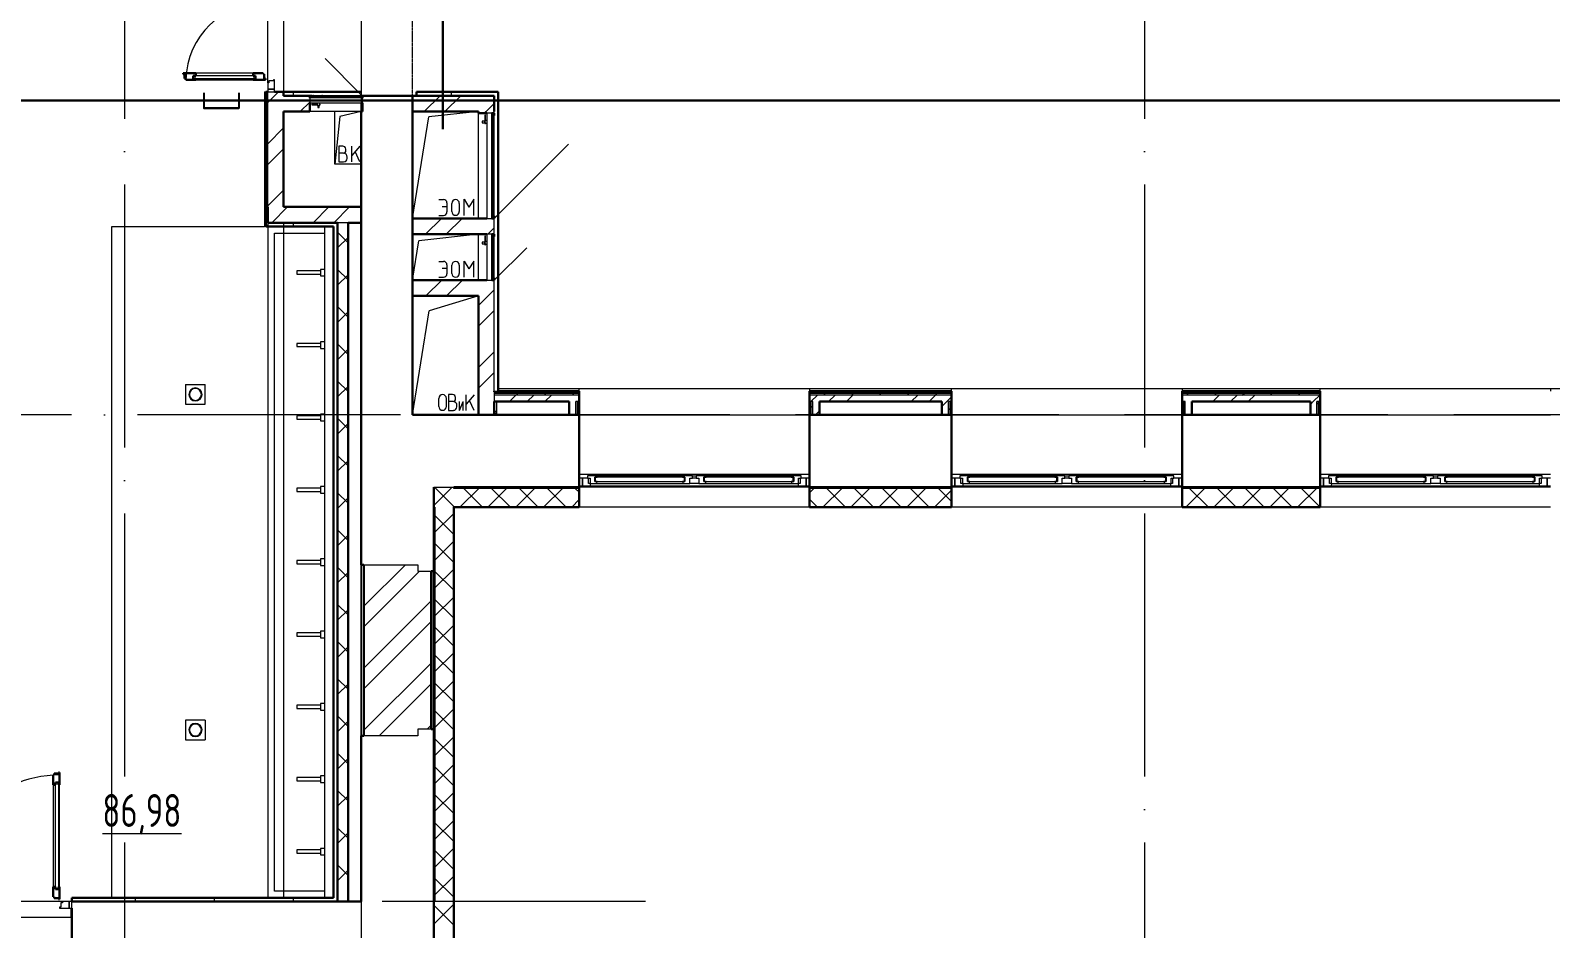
# Model space of a CAD drawing. Header units: millimetres. Extents: x -325553 to 627452, y -28539 to 738858.
# Drawn here: x -31922 to -20374, y 644261 to 651088 of the extents above; entities that cross this region are included whole.
import ezdxf

# ---------------------------------------------------------------- set-up
doc = ezdxf.new("R2010")
doc.units = ezdxf.units.MM
for name, pattern in [('ADSK_Линия сетки', [25, 20, -2.5, 0, -2.5]), ('ADSK_Сверху', [450, 300, -150]), ('Сверху', [3.96875, 2.38125, -1.5875])]:
    doc.linetypes.add(name, pattern=pattern)
for name, color, linetype, lineweight in [('_ Окна', 7, 'Continuous', 9), ('RC-Линии_связи-Адресные', 5, 'Continuous', 30), ('Двери', 252, 'Continuous', 9), ('Линии', 7, 'Continuous', 9), ('Марки помещений', 252, 'Continuous', 20), ('Оборудование', 8, 'Continuous', 18), ('Ограждение', 252, 'Continuous', 9), ('Окна', 252, 'Continuous', 9), ('Оси', 252, 'Continuous', 9), ('Перекрытие', 252, 'Continuous', 18), ('Сантехника', 252, 'Continuous', 9), ('Стены внутренние', 7, 'Continuous', 18), ('Стены наружные', 7, 'Continuous', 18), ('Стены штриховка', 7, 'Continuous', 9)]:
    doc.layers.add(name, color=color, linetype=linetype, lineweight=lineweight)
doc.layers.add('Двери открывание', color=7, linetype='Continuous', lineweight=9, true_color=0xc0c0c0)
doc.layers.add('Узлы', color=7, linetype='Continuous')
doc.styles.add('GOST Common_3', font='', dxfattribs={"height": 3.5})
doc.styles.get('GOST Common_3').set_extended_font_data('GOST 2.304 type A')

# ---------------------------------------------------------------- blocks, each defined once
blk = doc.blocks.new('1 этаж')
at = {"layer": 'Ограждение', "true_color": 0x636466}
h = blk.add_hatch(dxfattribs=at)
h.set_pattern_fill('FP_40', color=251, style=0, pattern_type=2)
h.set_pattern_definition([(0, (-32174.8, 96), (0, 600), []), (90, (-32174.8, 96), (-600, 4e-14), [])])
h.paths.add_polyline_path([(-29341, 16886), (-29331, 16886), (-29331, 17911), (-29341, 17911), (-29341, 16916)])
at = {"color": 251, "lineweight": 18, "true_color": 0x636466}
for p, q in [((-28806, 17361), (-28806, 17761)), ((-28770, 17724), (-28806, 17361)), ((-28606, 17761), (-28770, 17724)), ((-28747, 17498), (-28777, 17498)), ((-28777, 17498), (-28777, 17378)), ((-28743, 17445), (-28777, 17445)), ((-28723, 17465), (-28723, 17475)), ((-28617, 17498), (-28677, 17427)), ((-28677, 17378), (-28677, 17498)), ((-28617, 17378), (-28653, 17456)), ((-28606, 17361), (-28806, 17361)), ((-28777, 17378), (-28740, 17378)), ((-28713, 17405), (-28713, 17415)), ((-27913, 15610), (-27943, 15610)), ((-27943, 15610), (-27943, 15490)), ((-27748, 15608), (-27808, 15536)), ((-27808, 15488), (-27808, 15608)), ((-28017, 15519), (-28017, 15581)), ((-27959, 15519), (-27959, 15581)), ((-27909, 15557), (-27943, 15557)), ((-27943, 15490), (-27906, 15490)), ((-27889, 15577), (-27889, 15587)), ((-27879, 15517), (-27879, 15527)), ((-27860, 15490), (-27831, 15557)), ((-27860, 15490), (-27860, 15557)), ((-27831, 15490), (-27831, 15557)), ((-27748, 15488), (-27784, 15565))]:
    blk.add_line(p, q, dxfattribs=at)
for centre, radius, start, end in [((-28747, 17475), 23.3, 0, 90), ((-28743, 17465), 20, 270, 0), ((-28743, 17415), 30, 0, 90), ((-28740, 17405), 26.7, 270, 0), ((-27988, 15581), 28.7, 0, 180), ((-27913, 15587), 23.3, 0, 90), ((-27988, 15519), 28.7, 180, 0), ((-27909, 15577), 20, 270, 0), ((-27909, 15527), 30, 0, 90), ((-27906, 15517), 26.7, 270, 0)]:
    blk.add_arc(centre, radius, start, end, dxfattribs=at)
at = {"layer": '_ Окна', "color": 251, "true_color": 0x636466}
for p, q in [((-26926, 14974), (-26951, 14974)), ((-26951, 14916), (-26926, 14916)), ((-26926, 14916), (-26926, 14974)), ((-26828, 14982), (-26831, 14982)), ((-26831, 14982), (-26831, 14950)), ((-26831, 14950), (-26828, 14950)), ((-26151, 14982), (-26828, 14982)), ((-26828, 14982), (-26828, 14950)), ((-26828, 14950), (-26828, 14982)), ((-26828, 14950), (-26151, 14950)), ((-26151, 14950), (-26151, 14982)), ((-26151, 14982), (-26151, 14950)), ((-26148, 14982), (-26151, 14982)), ((-26151, 14950), (-26148, 14950)), ((-26148, 14950), (-26148, 14982)), ((-26001, 14982), (-26004, 14982)), ((-26004, 14982), (-26004, 14950)), ((-26004, 14950), (-26001, 14950)), ((-25324, 14982), (-26001, 14982)), ((-26001, 14982), (-26001, 14950)), ((-26001, 14950), (-26001, 14982)), ((-26001, 14950), (-25324, 14950)), ((-25324, 14950), (-25324, 14982)), ((-25324, 14982), (-25324, 14950)), ((-25321, 14982), (-25324, 14982)), ((-25324, 14950), (-25321, 14950)), ((-25321, 14950), (-25321, 14982)), ((-25201, 14974), (-25226, 14974)), ((-25226, 14974), (-25226, 14916)), ((-25226, 14916), (-25201, 14916)), ((-24096, 14974), (-24121, 14974)), ((-24121, 14916), (-24096, 14916)), ((-24096, 14916), (-24096, 14974)), ((-23998, 14982), (-24001, 14982)), ((-24001, 14982), (-24001, 14950)), ((-24001, 14950), (-23998, 14950)), ((-23321, 14982), (-23998, 14982)), ((-23998, 14982), (-23998, 14950)), ((-23998, 14950), (-23998, 14982)), ((-23998, 14950), (-23321, 14950)), ((-23321, 14950), (-23321, 14982)), ((-23321, 14982), (-23321, 14950)), ((-23318, 14982), (-23321, 14982)), ((-23321, 14950), (-23318, 14950)), ((-23318, 14950), (-23318, 14982)), ((-23171, 14982), (-23174, 14982)), ((-23174, 14982), (-23174, 14950)), ((-23174, 14950), (-23171, 14950)), ((-22494, 14982), (-23171, 14982)), ((-23171, 14982), (-23171, 14950)), ((-23171, 14950), (-23171, 14982)), ((-23171, 14950), (-22494, 14950)), ((-22494, 14950), (-22494, 14982)), ((-22494, 14982), (-22494, 14950)), ((-22491, 14982), (-22494, 14982)), ((-22494, 14950), (-22491, 14950)), ((-22491, 14950), (-22491, 14982)), ((-22371, 14974), (-22396, 14974)), ((-22396, 14974), (-22396, 14916)), ((-22396, 14916), (-22371, 14916)), ((-21296, 14974), (-21321, 14974)), ((-21321, 14916), (-21296, 14916)), ((-21296, 14916), (-21296, 14974)), ((-21198, 14982), (-21201, 14982)), ((-21201, 14982), (-21201, 14950)), ((-21201, 14950), (-21198, 14950)), ((-20521, 14982), (-21198, 14982)), ((-21198, 14982), (-21198, 14950)), ((-21198, 14950), (-21198, 14982)), ((-21198, 14950), (-20521, 14950)), ((-20521, 14950), (-20521, 14982)), ((-20521, 14982), (-20521, 14950)), ((-20518, 14982), (-20521, 14982)), ((-20521, 14950), (-20518, 14950)), ((-20518, 14950), (-20518, 14982)), ((-20371, 14982), (-20374, 14982)), ((-20374, 14982), (-20374, 14950)), ((-20374, 14950), (-20371, 14950)), ((-19694, 14982), (-20371, 14982)), ((-20371, 14982), (-20371, 14950)), ((-20371, 14950), (-20371, 14982)), ((-20371, 14950), (-19694, 14950)), ((-19694, 14950), (-19694, 14982)), ((-19694, 14982), (-19694, 14950)), ((-19691, 14982), (-19694, 14982)), ((-19694, 14950), (-19691, 14950)), ((-19691, 14950), (-19691, 14982)), ((-19571, 14974), (-19596, 14974)), ((-19596, 14974), (-19596, 14916)), ((-19596, 14916), (-19571, 14916))]:
    blk.add_line(p, q, dxfattribs=at)
at = {"layer": '_ Окна', "color": 251, "lineweight": 18, "true_color": 0x636466}
for p, q in [((-26888, 14974), (-26926, 14974)), ((-26926, 14974), (-26926, 14916)), ((-26926, 14916), (-26866, 14916)), ((-26832, 14991), (-26888, 14991)), ((-26888, 14991), (-26888, 14974)), ((-26888, 14974), (-26868, 14974)), ((-26880, 14933), (-26880, 14974)), ((-26868, 14933), (-26880, 14933)), ((-26868, 14974), (-26868, 14933)), ((-26868, 14933), (-26817, 14933)), ((-26866, 14916), (-26862, 14933)), ((-26831, 14990), (-26832, 14991)), ((-26830, 14991), (-26831, 14990)), ((-26831, 14950), (-26831, 14982)), ((-26831, 14982), (-26813, 14982)), ((-26813, 14950), (-26831, 14950)), ((-26815, 14991), (-26830, 14991)), ((-26817, 14933), (-26813, 14950)), ((-26813, 14982), (-26815, 14991)), ((-26163, 14991), (-26166, 14982)), ((-26166, 14982), (-26148, 14982)), ((-26148, 14950), (-26166, 14950)), ((-26166, 14950), (-26161, 14933)), ((-26149, 14991), (-26163, 14991)), ((-26161, 14933), (-26111, 14933)), ((-26148, 14990), (-26149, 14991)), ((-26147, 14991), (-26148, 14990)), ((-26148, 14982), (-26148, 14950)), ((-26091, 14991), (-26147, 14991)), ((-26111, 14933), (-26111, 14974)), ((-26111, 14974), (-26091, 14974)), ((-26091, 14974), (-26091, 14991)), ((-26005, 14991), (-26061, 14991)), ((-26061, 14991), (-26061, 14974)), ((-26061, 14974), (-26041, 14974)), ((-26041, 14974), (-26041, 14933)), ((-26041, 14933), (-25990, 14933)), ((-26004, 14990), (-26005, 14991)), ((-26003, 14991), (-26004, 14990)), ((-26004, 14950), (-26004, 14982)), ((-26004, 14982), (-25986, 14982)), ((-25986, 14950), (-26004, 14950)), ((-25988, 14991), (-26003, 14991)), ((-25990, 14933), (-25986, 14950)), ((-25986, 14982), (-25988, 14991)), ((-25336, 14991), (-25339, 14982)), ((-25339, 14982), (-25321, 14982)), ((-25321, 14950), (-25339, 14950)), ((-25339, 14950), (-25334, 14933)), ((-25322, 14991), (-25336, 14991)), ((-25334, 14933), (-25284, 14933)), ((-25321, 14990), (-25322, 14991)), ((-25320, 14991), (-25321, 14990)), ((-25321, 14982), (-25321, 14950)), ((-25264, 14991), (-25320, 14991)), ((-25290, 14933), (-25285, 14916)), ((-25285, 14916), (-25226, 14916)), ((-25284, 14933), (-25284, 14974)), ((-25284, 14974), (-25264, 14974)), ((-25272, 14933), (-25284, 14933)), ((-25272, 14974), (-25272, 14933)), ((-25264, 14974), (-25264, 14991)), ((-25226, 14974), (-25264, 14974)), ((-25226, 14916), (-25226, 14974)), ((-24058, 14974), (-24096, 14974)), ((-24096, 14974), (-24096, 14916)), ((-24096, 14916), (-24036, 14916)), ((-24002, 14991), (-24058, 14991)), ((-24058, 14991), (-24058, 14974)), ((-24058, 14974), (-24038, 14974)), ((-24050, 14933), (-24050, 14974)), ((-24038, 14933), (-24050, 14933)), ((-24038, 14974), (-24038, 14933)), ((-24038, 14933), (-23987, 14933)), ((-24036, 14916), (-24032, 14933)), ((-24001, 14990), (-24002, 14991)), ((-24000, 14991), (-24001, 14990)), ((-24001, 14950), (-24001, 14982)), ((-24001, 14982), (-23983, 14982)), ((-23983, 14950), (-24001, 14950)), ((-23985, 14991), (-24000, 14991)), ((-23987, 14933), (-23983, 14950)), ((-23983, 14982), (-23985, 14991)), ((-23333, 14991), (-23336, 14982)), ((-23336, 14982), (-23318, 14982)), ((-23318, 14950), (-23336, 14950)), ((-23336, 14950), (-23331, 14933)), ((-23319, 14991), (-23333, 14991)), ((-23331, 14933), (-23281, 14933)), ((-23318, 14990), (-23319, 14991)), ((-23317, 14991), (-23318, 14990)), ((-23318, 14982), (-23318, 14950)), ((-23261, 14991), (-23317, 14991)), ((-23281, 14933), (-23281, 14974)), ((-23281, 14974), (-23261, 14974)), ((-23261, 14974), (-23261, 14991)), ((-23175, 14991), (-23231, 14991)), ((-23231, 14991), (-23231, 14974)), ((-23231, 14974), (-23211, 14974)), ((-23211, 14974), (-23211, 14933)), ((-23211, 14933), (-23160, 14933)), ((-23174, 14990), (-23175, 14991)), ((-23173, 14991), (-23174, 14990)), ((-23174, 14950), (-23174, 14982)), ((-23174, 14982), (-23156, 14982)), ((-23156, 14950), (-23174, 14950)), ((-23158, 14991), (-23173, 14991)), ((-23160, 14933), (-23156, 14950)), ((-23156, 14982), (-23158, 14991)), ((-22506, 14991), (-22509, 14982)), ((-22509, 14982), (-22491, 14982)), ((-22491, 14950), (-22509, 14950)), ((-22509, 14950), (-22504, 14933)), ((-22492, 14991), (-22506, 14991)), ((-22504, 14933), (-22454, 14933)), ((-22491, 14990), (-22492, 14991)), ((-22490, 14991), (-22491, 14990)), ((-22491, 14982), (-22491, 14950)), ((-22434, 14991), (-22490, 14991)), ((-22460, 14933), (-22455, 14916)), ((-22455, 14916), (-22396, 14916)), ((-22454, 14933), (-22454, 14974)), ((-22454, 14974), (-22434, 14974)), ((-22442, 14933), (-22454, 14933)), ((-22442, 14974), (-22442, 14933)), ((-22434, 14974), (-22434, 14991)), ((-22396, 14974), (-22434, 14974)), ((-22396, 14916), (-22396, 14974)), ((-21258, 14974), (-21296, 14974)), ((-21296, 14974), (-21296, 14916)), ((-21296, 14916), (-21236, 14916)), ((-21202, 14991), (-21258, 14991)), ((-21258, 14991), (-21258, 14974)), ((-21258, 14974), (-21238, 14974)), ((-21250, 14933), (-21250, 14974)), ((-21238, 14933), (-21250, 14933)), ((-21238, 14974), (-21238, 14933)), ((-21238, 14933), (-21187, 14933)), ((-21236, 14916), (-21232, 14933)), ((-21201, 14990), (-21202, 14991)), ((-21200, 14991), (-21201, 14990)), ((-21201, 14950), (-21201, 14982)), ((-21201, 14982), (-21183, 14982)), ((-21183, 14950), (-21201, 14950)), ((-21185, 14991), (-21200, 14991)), ((-21187, 14933), (-21183, 14950)), ((-21183, 14982), (-21185, 14991)), ((-20533, 14991), (-20536, 14982)), ((-20536, 14982), (-20518, 14982)), ((-20518, 14950), (-20536, 14950)), ((-20536, 14950), (-20531, 14933)), ((-20519, 14991), (-20533, 14991)), ((-20531, 14933), (-20481, 14933)), ((-20518, 14990), (-20519, 14991)), ((-20517, 14991), (-20518, 14990)), ((-20518, 14982), (-20518, 14950)), ((-20461, 14991), (-20517, 14991)), ((-20481, 14933), (-20481, 14974)), ((-20481, 14974), (-20461, 14974)), ((-20461, 14974), (-20461, 14991)), ((-20375, 14991), (-20431, 14991)), ((-20431, 14991), (-20431, 14974)), ((-20431, 14974), (-20411, 14974)), ((-20411, 14974), (-20411, 14933)), ((-20411, 14933), (-20360, 14933)), ((-20374, 14990), (-20375, 14991)), ((-20373, 14991), (-20374, 14990)), ((-20374, 14950), (-20374, 14982)), ((-20374, 14982), (-20356, 14982)), ((-20356, 14950), (-20374, 14950)), ((-20358, 14991), (-20373, 14991)), ((-20360, 14933), (-20356, 14950)), ((-20356, 14982), (-20358, 14991)), ((-19706, 14991), (-19709, 14982)), ((-19709, 14982), (-19691, 14982)), ((-19691, 14950), (-19709, 14950)), ((-19709, 14950), (-19704, 14933)), ((-19692, 14991), (-19706, 14991)), ((-19704, 14933), (-19654, 14933)), ((-19691, 14990), (-19692, 14991)), ((-19690, 14991), (-19691, 14990)), ((-19691, 14982), (-19691, 14950)), ((-19634, 14991), (-19690, 14991)), ((-19660, 14933), (-19655, 14916)), ((-19655, 14916), (-19596, 14916)), ((-19654, 14933), (-19654, 14974)), ((-19654, 14974), (-19634, 14974)), ((-19642, 14933), (-19654, 14933)), ((-19642, 14974), (-19642, 14933)), ((-19634, 14974), (-19634, 14991)), ((-19596, 14974), (-19634, 14974)), ((-19596, 14916), (-19596, 14974))]:
    blk.add_line(p, q, dxfattribs=at)
at = {"layer": 'Двери', "color": 251, "lineweight": 30, "true_color": 0x636466}
for p, q in [((-29864, 18053), (-29958, 18053)), ((-29958, 18053), (-29958, 18045)), ((-29958, 18045), (-29949, 18045)), ((-29949, 18045), (-29949, 18011)), ((-29864, 18033), (-29882, 18033)), ((-29882, 18033), (-29882, 18012)), ((-29864, 18053), (-29864, 18033)), ((-29352, 18053), (-29428, 18053)), ((-29428, 18053), (-29428, 18033)), ((-29428, 18033), (-29410, 18033)), ((-29410, 18033), (-29410, 18012)), ((-29352, 18045), (-29352, 18053)), ((-29343, 18045), (-29352, 18045)), ((-29343, 18011), (-29343, 18045)), ((-29949, 18011), (-29940, 18011)), ((-29940, 18011), (-29940, 18003)), ((-29940, 18003), (-29864, 18003)), ((-29882, 18012), (-29864, 18012)), ((-29864, 18012), (-29864, 18003)), ((-29428, 18012), (-29428, 18003)), ((-29410, 18012), (-29428, 18012)), ((-29428, 18003), (-29334, 18003)), ((-29334, 18011), (-29343, 18011)), ((-29334, 18003), (-29334, 18011)), ((-30940, 12720), (-30948, 12720)), ((-30948, 12720), (-30948, 12644)), ((-30906, 12729), (-30940, 12729)), ((-30940, 12729), (-30940, 12720)), ((-30898, 12738), (-30906, 12738)), ((-30906, 12738), (-30906, 12729)), ((-30898, 12644), (-30898, 12738)), ((-30948, 12644), (-30928, 12644)), ((-30928, 12644), (-30928, 12662)), ((-30928, 12662), (-30907, 12662)), ((-30907, 12662), (-30907, 12644)), ((-30907, 12644), (-30898, 12644)), ((-30948, 11868), (-30948, 11792)), ((-30948, 11868), (-30928, 11868)), ((-30948, 11792), (-30940, 11792)), ((-30940, 11792), (-30940, 11783)), ((-30940, 11783), (-30906, 11783)), ((-30928, 11868), (-30928, 11850)), ((-30928, 11850), (-30907, 11850)), ((-30907, 11868), (-30898, 11868)), ((-30907, 11850), (-30907, 11868)), ((-30906, 11783), (-30906, 11774)), ((-30898, 11774), (-30898, 11868)), ((-30906, 11774), (-30898, 11774))]:
    blk.add_line(p, q, dxfattribs=at)
at = {"layer": 'Двери', "color": 251, "true_color": 0x636466}
for p, q in [((-29410, 18033), (-29882, 18033)), ((-29882, 18033), (-29882, 18012)), ((-29428, 18053), (-29864, 18053)), ((-29410, 18012), (-29410, 18033)), ((-29882, 18012), (-29410, 18012)), ((-29864, 18003), (-29428, 18003)), ((-29316, 17980), (-29316, 17931)), ((-29308, 17980), (-29316, 17980)), ((-29266, 17931), (-29316, 17931)), ((-29316, 17931), (-29316, 17911)), ((-29316, 17931), (-29266, 17931)), ((-29316, 17911), (-29266, 17911)), ((-29274, 17994), (-29308, 17994)), ((-29308, 17994), (-29308, 17980)), ((-29266, 18003), (-29274, 18003)), ((-29274, 18003), (-29274, 17994)), ((-29266, 17931), (-29266, 18003)), ((-29266, 17911), (-29266, 17931)), ((-30948, 12644), (-30948, 11868)), ((-30928, 11850), (-30928, 12662)), ((-30928, 12662), (-30907, 12662)), ((-30907, 12662), (-30907, 11850)), ((-30898, 11868), (-30898, 12644)), ((-30907, 11850), (-30928, 11850)), ((-30889, 11714), (-30898, 11714)), ((-30898, 11714), (-30898, 11706)), ((-30898, 11706), (-30826, 11706)), ((-30875, 11748), (-30889, 11748)), ((-30889, 11748), (-30889, 11714)), ((-30875, 11756), (-30875, 11748)), ((-30826, 11756), (-30875, 11756)), ((-30806, 11756), (-30826, 11756)), ((-30826, 11756), (-30826, 11706)), ((-30826, 11706), (-30826, 11756)), ((-30826, 11706), (-30806, 11706)), ((-30806, 11706), (-30806, 11756))]:
    blk.add_line(p, q, dxfattribs=at)
at = {"layer": 'Двери открывание', "color": 251, "true_color": 0x636466}
for centre, radius, start, end in [((-29334, 17985), 606, 90, 178.2979), ((-30880, 11774), 946, 91.0903, 180)]:
    blk.add_arc(centre, radius, start, end, dxfattribs=at)
at = {"layer": 'Линии', "color": 251, "lineweight": 18, "ltscale": 100, "true_color": 0x636466}
for p, q in [((-28216, 16949), (-28093, 17720)), ((-27716, 17761), (-28093, 17720)), ((-27825, 17095), (-27788, 17035)), ((-27825, 16972), (-27825, 17095)), ((-27752, 17095), (-27788, 17035)), ((-27752, 16972), (-27752, 17095)), ((-28018, 17092), (-27981, 17092)), ((-27992, 17040), (-27955, 17040)), ((-27955, 17066), (-27955, 16998)), ((-27919, 17001), (-27919, 17063)), ((-27861, 17001), (-27861, 17063)), ((-28018, 16972), (-27981, 16972)), ((-28216, 16479), (-28168, 16779)), ((-27716, 16829), (-28168, 16779)), ((-28018, 16622), (-27981, 16622)), ((-27992, 16570), (-27955, 16570)), ((-27955, 16596), (-27955, 16528)), ((-27919, 16531), (-27919, 16593)), ((-27861, 16531), (-27861, 16593)), ((-27825, 16625), (-27788, 16565)), ((-27825, 16502), (-27825, 16625)), ((-27752, 16625), (-27788, 16565)), ((-27752, 16502), (-27752, 16625)), ((-28018, 16502), (-27981, 16502)), ((-27716, 16359), (-28091, 16246)), ((-28216, 15456), (-28091, 16246))]:
    blk.add_line(p, q, dxfattribs=at)
at = {"layer": 'Линии', "color": 251, "linetype": 'ADSK_Сверху', "ltscale": 100, "true_color": 0x636466}
for p, q in [((-29316, 16916), (-29316, 11786)), ((-29196, 16916), (-29196, 11786))]:
    blk.add_line(p, q, dxfattribs=at)
at = {"layer": 'Линии', "color": 251, "lineweight": 18, "true_color": 0x636466}
for centre, radius, start, end in [((-27981, 17066), 26.1, 0, 90), ((-27981, 16998), 26.1, 270, 0), ((-27890, 17063), 28.7, 0, 180), ((-27890, 17001), 28.7, 180, 0), ((-27981, 16596), 26.1, 0, 90), ((-27981, 16528), 26.1, 270, 0), ((-27890, 16593), 28.7, 0, 180), ((-27890, 16531), 28.7, 180, 0)]:
    blk.add_arc(centre, radius, start, end, dxfattribs=at)
at = {"layer": 'Оборудование', "color": 251, "true_color": 0x636466}
for p, q in [((-28606, 17889), (-28881, 18164)), ((-28998, 17863), (-28998, 17826)), ((-28998, 17826), (-28598, 17826)), ((-28599, 17864), (-28997, 17864)), ((-28991, 17873), (-28991, 17864)), ((-28606, 17874), (-28990, 17874)), ((-28936, 17816), (-28982, 17816)), ((-28982, 17816), (-28982, 17811)), ((-28982, 17811), (-28936, 17811)), ((-28617, 17881), (-28979, 17881)), ((-28979, 17881), (-28979, 17876)), ((-28970, 17883), (-28970, 17881)), ((-28966, 17883), (-28970, 17883)), ((-28966, 17883), (-28905, 17883)), ((-28941, 17826), (-28941, 17810)), ((-28941, 17810), (-28922, 17810)), ((-28939, 17810), (-28937, 17808)), ((-28937, 17808), (-28937, 17791)), ((-28937, 17808), (-28925, 17808)), ((-28937, 17791), (-28925, 17791)), ((-28918, 17816), (-28927, 17816)), ((-28927, 17811), (-28918, 17811)), ((-28925, 17808), (-28923, 17810)), ((-28925, 17791), (-28925, 17808)), ((-28922, 17810), (-28922, 17826)), ((-28918, 17811), (-28918, 17816)), ((-28901, 17883), (-28905, 17883)), ((-28901, 17881), (-28901, 17883)), ((-28617, 17876), (-28617, 17881)), ((-28605, 17864), (-28605, 17873)), ((-28598, 17826), (-28598, 17863)), ((-27669, 17688), (-27687, 17688)), ((-27687, 17688), (-27687, 17676)), ((-27687, 17676), (-27669, 17676)), ((-27667, 17690), (-27669, 17688)), ((-27669, 17688), (-27669, 17676)), ((-27669, 17676), (-27667, 17674)), ((-27667, 17733), (-27667, 17687)), ((-27662, 17733), (-27667, 17733)), ((-27651, 17692), (-27667, 17692)), ((-27667, 17692), (-27667, 17672)), ((-27667, 17677), (-27667, 17669)), ((-27667, 17672), (-27651, 17672)), ((-27662, 17687), (-27662, 17733)), ((-27662, 17669), (-27662, 17677)), ((-27615, 17749), (-27651, 17749)), ((-27651, 17749), (-27651, 16949)), ((-27614, 16950), (-27614, 17748)), ((-27604, 17742), (-27614, 17742)), ((-27603, 16957), (-27603, 17741)), ((-27596, 17730), (-27602, 17730)), ((-27596, 16968), (-27596, 17730)), ((-27667, 17669), (-27662, 17669)), ((-27596, 16949), (-27031, 17514)), ((-27651, 16949), (-27615, 16949)), ((-27614, 16956), (-27604, 16956)), ((-27602, 16968), (-27596, 16968)), ((-27669, 16768), (-27687, 16768)), ((-27687, 16768), (-27687, 16756)), ((-27687, 16756), (-27669, 16756)), ((-27667, 16770), (-27669, 16768)), ((-27669, 16768), (-27669, 16756)), ((-27669, 16756), (-27667, 16754)), ((-27667, 16813), (-27667, 16767)), ((-27662, 16813), (-27667, 16813)), ((-27651, 16772), (-27667, 16772)), ((-27667, 16772), (-27667, 16752)), ((-27667, 16757), (-27667, 16749)), ((-27667, 16752), (-27651, 16752)), ((-27667, 16749), (-27662, 16749)), ((-27662, 16767), (-27662, 16813)), ((-27662, 16749), (-27662, 16757)), ((-27615, 16829), (-27651, 16829)), ((-27651, 16829), (-27651, 16479)), ((-27614, 16480), (-27614, 16828)), ((-27604, 16822), (-27614, 16822)), ((-27603, 16487), (-27603, 16821)), ((-27596, 16810), (-27602, 16810)), ((-27596, 16498), (-27596, 16810)), ((-27596, 16479), (-27349, 16726)), ((-27651, 16479), (-27615, 16479)), ((-27614, 16486), (-27604, 16486)), ((-27603, 16507), (-27604, 16507)), ((-27604, 16507), (-27603, 16507)), ((-27602, 16498), (-27596, 16498))]:
    blk.add_line(p, q, dxfattribs=at)
for points, knots in [([(-28997, 17864), (-28997, 17864), (-28997, 17864), (-28997, 17864), (-28997, 17863), (-28998, 17863), (-28998, 17863), (-28998, 17863), (-28998, 17863), (-28998, 17863)], [0, 0, 0, 0, 0.166667, 0.25, 0.333333, 0.5, 0.666667, 0.833333, 1, 1, 1, 1]), ([(-28990, 17874), (-28990, 17874), (-28990, 17874), (-28990, 17874), (-28990, 17874), (-28990, 17874), (-28991, 17874), (-28991, 17874), (-28991, 17874), (-28991, 17873), (-28991, 17873)], [0, 0, 0, 0, 0.166667, 0.25, 0.333333, 0.416667, 0.541667, 0.666667, 0.833333, 1, 1, 1, 1]), ([(-28979, 17876), (-28979, 17876), (-28979, 17875), (-28979, 17875), (-28979, 17875), (-28979, 17875), (-28979, 17875), (-28979, 17875), (-28980, 17874), (-28980, 17874), (-28980, 17874), (-28980, 17874), (-28980, 17874)], [0, 0, 0, 0, 0.166667, 0.25, 0.333333, 0.416667, 0.5, 0.583333, 0.666667, 0.75, 0.833333, 1, 1, 1, 1]), ([(-28615, 17874), (-28615, 17874), (-28616, 17874), (-28616, 17874), (-28616, 17874), (-28616, 17875), (-28616, 17875), (-28617, 17875), (-28617, 17875), (-28617, 17875), (-28617, 17875), (-28617, 17876), (-28617, 17876)], [-1, -1, -1, -1, -0.833333, -0.75, -0.666667, -0.583333, -0.5, -0.416667, -0.333333, -0.25, -0.166667, 0, 0, 0, 0]), ([(-28605, 17873), (-28605, 17873), (-28605, 17874), (-28605, 17874), (-28605, 17874), (-28605, 17874), (-28605, 17874), (-28605, 17874), (-28606, 17874), (-28606, 17874), (-28606, 17874)], [-1, -1, -1, -1, -0.833333, -0.666667, -0.541667, -0.416667, -0.333333, -0.25, -0.166667, 0, 0, 0, 0]), ([(-28598, 17863), (-28598, 17863), (-28598, 17863), (-28598, 17863), (-28598, 17863), (-28598, 17863), (-28598, 17864), (-28599, 17864), (-28599, 17864), (-28599, 17864)], [-1, -1, -1, -1, -0.833333, -0.666667, -0.5, -0.333333, -0.25, -0.166667, 0, 0, 0, 0]), ([(-27614, 17748), (-27614, 17748), (-27614, 17748), (-27614, 17748), (-27614, 17748), (-27614, 17748), (-27614, 17748), (-27615, 17749), (-27615, 17749), (-27615, 17749)], [0, 0, 0, 0, 0.166667, 0.25, 0.333333, 0.5, 0.666667, 0.833333, 1, 1, 1, 1]), ([(-27603, 17741), (-27603, 17741), (-27603, 17741), (-27603, 17741), (-27603, 17741), (-27603, 17741), (-27604, 17741), (-27604, 17741), (-27604, 17742), (-27604, 17742), (-27604, 17742)], [0, 0, 0, 0, 0.166667, 0.25, 0.333333, 0.416667, 0.541667, 0.666667, 0.833333, 1, 1, 1, 1]), ([(-27602, 17730), (-27602, 17730), (-27602, 17730), (-27602, 17730), (-27602, 17730), (-27603, 17730), (-27603, 17730), (-27603, 17730), (-27603, 17730), (-27603, 17731), (-27603, 17731), (-27603, 17731), (-27603, 17731)], [0, 0, 0, 0, 0.166667, 0.25, 0.333333, 0.416667, 0.5, 0.583333, 0.666667, 0.75, 0.833333, 1, 1, 1, 1]), ([(-27615, 16949), (-27615, 16949), (-27615, 16949), (-27614, 16949), (-27614, 16949), (-27614, 16949), (-27614, 16949), (-27614, 16949), (-27614, 16949), (-27614, 16950)], [-1, -1, -1, -1, -0.833333, -0.666667, -0.5, -0.333333, -0.25, -0.166667, 0, 0, 0, 0]), ([(-27604, 16956), (-27604, 16956), (-27604, 16956), (-27604, 16956), (-27604, 16956), (-27603, 16956), (-27603, 16956), (-27603, 16956), (-27603, 16956), (-27603, 16956), (-27603, 16957)], [-1, -1, -1, -1, -0.833333, -0.666667, -0.541667, -0.416667, -0.333333, -0.25, -0.166667, 0, 0, 0, 0]), ([(-27603, 16966), (-27603, 16966), (-27603, 16966), (-27603, 16967), (-27603, 16967), (-27603, 16967), (-27603, 16967), (-27603, 16967), (-27602, 16967), (-27602, 16967), (-27602, 16968), (-27602, 16968), (-27602, 16968)], [-1, -1, -1, -1, -0.833333, -0.75, -0.666667, -0.583333, -0.5, -0.416667, -0.333333, -0.25, -0.166667, 0, 0, 0, 0]), ([(-27614, 16828), (-27614, 16828), (-27614, 16828), (-27614, 16828), (-27614, 16828), (-27614, 16828), (-27614, 16828), (-27615, 16829), (-27615, 16829), (-27615, 16829)], [0, 0, 0, 0, 0.166667, 0.25, 0.333333, 0.5, 0.666667, 0.833333, 1, 1, 1, 1]), ([(-27603, 16821), (-27603, 16821), (-27603, 16821), (-27603, 16821), (-27603, 16821), (-27603, 16821), (-27604, 16821), (-27604, 16821), (-27604, 16822), (-27604, 16822), (-27604, 16822)], [0, 0, 0, 0, 0.166667, 0.25, 0.333333, 0.416667, 0.541667, 0.666667, 0.833333, 1, 1, 1, 1]), ([(-27602, 16810), (-27602, 16810), (-27602, 16810), (-27602, 16810), (-27602, 16810), (-27603, 16810), (-27603, 16810), (-27603, 16810), (-27603, 16810), (-27603, 16811), (-27603, 16811), (-27603, 16811), (-27603, 16811)], [0, 0, 0, 0, 0.166667, 0.25, 0.333333, 0.416667, 0.5, 0.583333, 0.666667, 0.75, 0.833333, 1, 1, 1, 1]), ([(-27615, 16479), (-27615, 16479), (-27615, 16479), (-27614, 16479), (-27614, 16479), (-27614, 16479), (-27614, 16479), (-27614, 16479), (-27614, 16479), (-27614, 16480)], [-1, -1, -1, -1, -0.833333, -0.666667, -0.5, -0.333333, -0.25, -0.166667, 0, 0, 0, 0]), ([(-27604, 16486), (-27604, 16486), (-27604, 16486), (-27604, 16486), (-27604, 16486), (-27603, 16486), (-27603, 16486), (-27603, 16486), (-27603, 16486), (-27603, 16486), (-27603, 16487)], [-1, -1, -1, -1, -0.833333, -0.666667, -0.541667, -0.416667, -0.333333, -0.25, -0.166667, 0, 0, 0, 0]), ([(-27603, 16496), (-27603, 16496), (-27603, 16496), (-27603, 16497), (-27603, 16497), (-27603, 16497), (-27603, 16497), (-27603, 16497), (-27602, 16497), (-27602, 16497), (-27602, 16498), (-27602, 16498), (-27602, 16498)], [-1, -1, -1, -1, -0.833333, -0.75, -0.666667, -0.583333, -0.5, -0.416667, -0.333333, -0.25, -0.166667, 0, 0, 0, 0])]:
    blk.add_open_spline(points, degree=3, knots=knots, dxfattribs=at)
at = {"layer": 'Ограждение', "color": 251, "true_color": 0x636466}
for p, q in [((-29341, 17911), (-29331, 17911)), ((-29341, 17911), (-29341, 16886)), ((-29331, 16886), (-29341, 16886)), ((-27566, 15656), (-13581, 15656)), ((-26951, 15636), (-26951, 15656)), ((-26951, 15656), (-25201, 15656)), ((-25201, 15656), (-25201, 15636)), ((-24121, 15636), (-24121, 15656)), ((-24121, 15656), (-22371, 15656)), ((-22371, 15656), (-22371, 15636)), ((-21321, 15636), (-21321, 15656)), ((-21321, 15656), (-19571, 15656)), ((-19571, 15656), (-19571, 15636)), ((-27576, 15481), (-27596, 15481)), ((-27576, 15456), (-27576, 15556)), ((-27596, 15471), (-27581, 15471)), ((-26951, 15456), (-25201, 15456)), ((-24121, 15456), (-22371, 15456)), ((-21321, 15456), (-19571, 15456)), ((-26951, 15006), (-25201, 15006)), ((-24121, 15006), (-22371, 15006)), ((-21321, 15006), (-19571, 15006))]:
    blk.add_line(p, q, dxfattribs=at)
at = {"layer": 'Окна', "color": 251, "true_color": 0x636466}
for p, q in [((-26866, 14916), (-25285, 14916)), ((-26830, 14991), (-26832, 14991)), ((-26817, 14933), (-26161, 14933)), ((-26163, 14991), (-26815, 14991)), ((-26147, 14991), (-26149, 14991)), ((-26041, 14933), (-26111, 14933)), ((-26091, 14991), (-26061, 14991)), ((-26061, 14974), (-26091, 14974)), ((-26003, 14991), (-26005, 14991)), ((-25990, 14933), (-25334, 14933)), ((-25336, 14991), (-25988, 14991)), ((-25320, 14991), (-25322, 14991)), ((-24036, 14916), (-22455, 14916)), ((-24000, 14991), (-24002, 14991)), ((-23987, 14933), (-23331, 14933)), ((-23333, 14991), (-23985, 14991)), ((-23317, 14991), (-23319, 14991)), ((-23211, 14933), (-23281, 14933)), ((-23261, 14991), (-23231, 14991)), ((-23231, 14974), (-23261, 14974)), ((-23173, 14991), (-23175, 14991)), ((-23160, 14933), (-22504, 14933)), ((-22506, 14991), (-23158, 14991)), ((-22490, 14991), (-22492, 14991)), ((-21236, 14916), (-19655, 14916)), ((-21200, 14991), (-21202, 14991)), ((-21187, 14933), (-20531, 14933)), ((-20533, 14991), (-21185, 14991)), ((-20517, 14991), (-20519, 14991)), ((-20411, 14933), (-20481, 14933)), ((-20461, 14991), (-20431, 14991)), ((-20431, 14974), (-20461, 14974)), ((-20373, 14991), (-20375, 14991)), ((-20360, 14933), (-19704, 14933)), ((-19706, 14991), (-20358, 14991)), ((-19690, 14991), (-19692, 14991))]:
    blk.add_line(p, q, dxfattribs=at)
at = {"layer": 'Оси', "color": 251, "linetype": 'ADSK_Линия сетки', "ltscale": 100, "true_color": 0x636466}
for p, q in [((-30406, 32207), (-30406, -33770)), ((-28606, 32207), (-28606, -33770)), ((-22656, 32207), (-22656, -32500)), ((-806, 15456), (-72528, 15456)), ((-26448, 11756), (-72528, 11756))]:
    blk.add_line(p, q, dxfattribs=at)
at = {"layer": 'Перекрытие', "color": 251, "ltscale": 100, "true_color": 0x636466}
for p, q in [((-28806, 17361), (-28806, 17761)), ((-28606, 17361), (-28806, 17361)), ((-30501, 16886), (-29341, 16886)), ((-30501, 11786), (-30501, 16886)), ((-29941, 15686), (-29791, 15686)), ((-29941, 15686), (-29941, 15536)), ((-29791, 15536), (-29791, 15686)), ((-29941, 15536), (-29791, 15536)), ((-29941, 13136), (-29941, 12986)), ((-29791, 13136), (-29941, 13136)), ((-29791, 13136), (-29791, 12986)), ((-29941, 12986), (-29791, 12986)), ((-30875, 11756), (-32487, 11756))]:
    blk.add_line(p, q, dxfattribs=at)
at = {"layer": 'Сантехника', "color": 251, "true_color": 0x636466}
for p, q in [((-29316, 16886), (-29316, 11786)), ((-28886, 16886), (-28886, 11786)), ((-29266, 16836), (-28886, 16836)), ((-29266, 11836), (-29266, 16836)), ((-28916, 16549), (-29096, 16549)), ((-29096, 16549), (-29096, 16524)), ((-29096, 16524), (-28916, 16524)), ((-28886, 16561), (-28916, 16561)), ((-28916, 16561), (-28916, 16511)), ((-28916, 16511), (-28886, 16511)), ((-28916, 15999), (-29096, 15999)), ((-29096, 15999), (-29096, 15974)), ((-29096, 15974), (-28916, 15974)), ((-28886, 16011), (-28916, 16011)), ((-28916, 16011), (-28916, 15961)), ((-28916, 15961), (-28886, 15961)), ((-28916, 15449), (-29096, 15449)), ((-29096, 15449), (-29096, 15424)), ((-29096, 15424), (-28916, 15424)), ((-28886, 15461), (-28916, 15461)), ((-28916, 15461), (-28916, 15411)), ((-28916, 15411), (-28886, 15411)), ((-28916, 14899), (-29096, 14899)), ((-29096, 14899), (-29096, 14874)), ((-28886, 14911), (-28916, 14911)), ((-28916, 14911), (-28916, 14861)), ((-29096, 14874), (-28916, 14874)), ((-28916, 14861), (-28886, 14861)), ((-28916, 14349), (-29096, 14349)), ((-29096, 14349), (-29096, 14324)), ((-29096, 14324), (-28916, 14324)), ((-28886, 14361), (-28916, 14361)), ((-28916, 14361), (-28916, 14311)), ((-28916, 14311), (-28886, 14311)), ((-28916, 13799), (-29096, 13799)), ((-29096, 13799), (-29096, 13774)), ((-29096, 13774), (-28916, 13774)), ((-28886, 13811), (-28916, 13811)), ((-28916, 13811), (-28916, 13761)), ((-28916, 13761), (-28886, 13761)), ((-28916, 13249), (-29096, 13249)), ((-29096, 13249), (-29096, 13224)), ((-29096, 13224), (-28916, 13224)), ((-28886, 13261), (-28916, 13261)), ((-28916, 13261), (-28916, 13211)), ((-28916, 13211), (-28886, 13211)), ((-28886, 12711), (-28916, 12711)), ((-28916, 12711), (-28916, 12661)), ((-28916, 12699), (-29096, 12699)), ((-29096, 12699), (-29096, 12674)), ((-29096, 12674), (-28916, 12674)), ((-28916, 12661), (-28886, 12661)), ((-28916, 12149), (-29096, 12149)), ((-29096, 12149), (-29096, 12124)), ((-28886, 12161), (-28916, 12161)), ((-28916, 12161), (-28916, 12111)), ((-29096, 12124), (-28916, 12124)), ((-28916, 12111), (-28886, 12111)), ((-28886, 11836), (-29266, 11836))]:
    blk.add_line(p, q, dxfattribs=at)
for centre, radius, start, end in [((-29866, 15611), 50, 0, 180), ((-29866, 15611), 50, 180, 0), ((-29866, 15611), 45, 0, 180), ((-29866, 15611), 45, 180, 0), ((-29866, 13061), 50, 0, 180), ((-29866, 13061), 50, 180, 0), ((-29866, 13061), 45, 0, 180), ((-29866, 13061), 45, 180, 0)]:
    blk.add_arc(centre, radius, start, end, dxfattribs=at)
at = {"layer": 'Стены внутренние', "color": 251, "true_color": 0x636466}
for p, q in [((-28606, 17874), (-28606, 17881)), ((-28606, 17761), (-28606, 17826)), ((-28056, 14906), (-27904, 14906)), ((-25201, 14906), (-26951, 14906)), ((-22371, 14906), (-24121, 14906)), ((-19571, 14906), (-21321, 14906)), ((-25201, 14754), (-26951, 14754)), ((-22371, 14754), (-24121, 14754)), ((-19571, 14754), (-21321, 14754)), ((-28606, 13017), (-28606, 14317)), ((-28586, 14317), (-28176, 14317)), ((-28176, 14317), (-28176, 14267)), ((-28176, 14267), (-28076, 14267)), ((-28076, 13067), (-28176, 13067)), ((-28176, 13067), (-28176, 13017)), ((-28176, 13017), (-28586, 13017))]:
    blk.add_line(p, q, dxfattribs=at)
at = {"layer": 'Стены внутренние', "color": 251, "lineweight": 30, "true_color": 0x636466}
for p, q in [((-28598, 17881), (-28598, 17863)), ((-28598, 17826), (-28598, 17761)), ((-28598, 17761), (-28606, 17761)), ((-28606, 17761), (-28606, 17036)), ((-28216, 16949), (-28216, 17761)), ((-28606, 16916), (-28606, 15456)), ((-28216, 16479), (-28216, 16829)), ((-28216, 15456), (-28216, 16359)), ((-28606, 15456), (-28606, 14317)), ((-27716, 15456), (-28216, 15456)), ((-27026, 15456), (-27596, 15456)), ((-26951, 14906), (-26951, 15456)), ((-25201, 15456), (-25201, 14906)), ((-24196, 15456), (-25126, 15456)), ((-24121, 14906), (-24121, 15456)), ((-22371, 15456), (-22371, 14906)), ((-21396, 15456), (-22296, 15456)), ((-21321, 14906), (-21321, 15456)), ((-28056, 14906), (-28056, 14754)), ((-27904, 14906), (-26951, 14906)), ((-25201, 14906), (-24121, 14906)), ((-22371, 14906), (-21321, 14906)), ((-26951, 14754), (-26951, 14896)), ((-25201, 14896), (-25201, 14754)), ((-24121, 14754), (-24121, 14896)), ((-22371, 14896), (-22371, 14754)), ((-21321, 14754), (-21321, 14896)), ((-27904, 14754), (-26951, 14754)), ((-27904, 11054), (-27904, 14754)), ((-25201, 14754), (-24121, 14754)), ((-22371, 14754), (-21321, 14754)), ((-28606, 14317), (-28586, 14317)), ((-28076, 14267), (-28056, 14267)), ((-28056, 13067), (-28076, 13067)), ((-28056, 11206), (-28056, 13067)), ((-28606, 13017), (-28606, 11756)), ((-28586, 13017), (-28606, 13017)), ((-30806, 11706), (-30806, 11206)), ((-28606, 11756), (-28706, 11756))]:
    blk.add_line(p, q, dxfattribs=at)
at = {"layer": 'Стены внутренние', "color": 251, "linetype": 'Continuous', "lineweight": 9, "true_color": 0x636466}
for p, q in [((-28056, 14767), (-27916, 14906)), ((-27900, 14756), (-28050, 14906)), ((-27854, 14756), (-27714, 14896)), ((-27688, 14756), (-27828, 14896)), ((-27642, 14756), (-27502, 14896)), ((-27476, 14756), (-27616, 14896)), ((-27430, 14756), (-27290, 14896)), ((-27264, 14756), (-27404, 14896)), ((-27218, 14756), (-27078, 14896)), ((-27052, 14756), (-27192, 14896)), ((-27005, 14756), (-26953, 14809)), ((-26951, 14867), (-26980, 14896)), ((-25201, 14864), (-25168, 14896)), ((-25143, 14756), (-25199, 14812)), ((-25096, 14756), (-24956, 14896)), ((-24930, 14756), (-25070, 14896)), ((-24884, 14756), (-24744, 14896)), ((-24718, 14756), (-24858, 14896)), ((-24672, 14756), (-24532, 14896)), ((-24506, 14756), (-24646, 14896)), ((-24460, 14756), (-24320, 14896)), ((-24294, 14756), (-24434, 14896)), ((-24248, 14756), (-24121, 14883)), ((-24123, 14797), (-24222, 14896)), ((-22339, 14756), (-22199, 14896)), ((-22173, 14756), (-22313, 14896)), ((-22126, 14756), (-21986, 14896)), ((-21961, 14756), (-22101, 14896)), ((-21914, 14756), (-21774, 14896)), ((-21749, 14756), (-21889, 14896)), ((-21702, 14756), (-21562, 14896)), ((-21536, 14756), (-21676, 14896)), ((-21490, 14756), (-21350, 14896)), ((-21324, 14756), (-21464, 14896)), ((-28046, 14564), (-27906, 14704)), ((-27906, 14550), (-28046, 14690)), ((-27236, 14756), (-27237, 14754)), ((-27027, 14754), (-27028, 14756)), ((-24563, 14754), (-24564, 14756)), ((-24420, 14756), (-24421, 14755)), ((-21748, 14754), (-21749, 14756)), ((-28046, 14352), (-27906, 14492)), ((-27906, 14337), (-28046, 14477)), ((-28046, 14140), (-27906, 14280)), ((-27906, 14125), (-28046, 14265)), ((-28046, 13928), (-27906, 14068)), ((-27906, 13913), (-28046, 14053)), ((-28046, 13716), (-27906, 13856)), ((-27906, 13701), (-28046, 13841)), ((-28046, 13504), (-27906, 13644)), ((-27906, 13489), (-28046, 13629)), ((-28046, 13292), (-27906, 13432)), ((-27906, 13277), (-28046, 13417)), ((-28046, 13080), (-27906, 13220)), ((-27906, 13065), (-28046, 13205)), ((-28046, 12867), (-27906, 13007)), ((-27906, 12853), (-28046, 12993)), ((-28046, 12655), (-27906, 12795)), ((-27906, 12640), (-28046, 12780)), ((-28046, 12443), (-27906, 12583)), ((-27906, 12428), (-28046, 12568)), ((-28046, 12231), (-27906, 12371)), ((-27906, 12216), (-28046, 12356)), ((-28046, 12019), (-27906, 12159)), ((-27906, 12004), (-28046, 12144)), ((-28046, 11807), (-27906, 11947)), ((-27906, 11792), (-28046, 11932)), ((-27904, 11974), (-27906, 11971)), ((-28056, 11585), (-27906, 11735)), ((-27906, 11580), (-28056, 11730))]:
    blk.add_line(p, q, dxfattribs=at)
at = {"layer": 'Стены наружные', "color": 251, "true_color": 0x636466}
for p, q in [((-29316, 17980), (-29316, 19542)), ((-29196, 19611), (-29196, 17911)), ((-28606, 17761), (-28998, 17761)), ((-27716, 16949), (-27716, 17749)), ((-27716, 16479), (-27716, 16829)), ((-27581, 15471), (-27576, 15471)), ((-27581, 15471), (-27581, 15456)), ((-30813, 11706), (-30813, 11636)), ((-30813, 11636), (-32548, 11636))]:
    blk.add_line(p, q, dxfattribs=at)
at = {"layer": 'Стены наружные', "color": 251, "lineweight": 30, "true_color": 0x636466}
for p, q in [((-29316, 17911), (-29331, 17911)), ((-29331, 17911), (-29331, 16886)), ((-28606, 17911), (-29266, 17911)), ((-29196, 17881), (-29196, 17911)), ((-27566, 17911), (-28186, 17911)), ((-28186, 17911), (-28186, 17881)), ((-27566, 15636), (-27566, 17911)), ((-29196, 17881), (-28979, 17881)), ((-28998, 17863), (-28998, 17881)), ((-28998, 17761), (-28998, 17826)), ((-28617, 17881), (-28606, 17881)), ((-28216, 17881), (-28216, 17761)), ((-28216, 17881), (-27596, 17881)), ((-27596, 17761), (-27596, 17881)), ((-29196, 17761), (-28998, 17761)), ((-29196, 17036), (-29196, 17761)), ((-28216, 17761), (-27716, 17761)), ((-27716, 17761), (-27716, 17749)), ((-27716, 17749), (-27651, 17749)), ((-27615, 17749), (-27596, 17749)), ((-27596, 17749), (-27596, 17730)), ((-29316, 17036), (-29316, 16916)), ((-28606, 17036), (-29196, 17036)), ((-28606, 16916), (-28606, 17036)), ((-29331, 16886), (-28816, 16886)), ((-29316, 16916), (-28786, 16916)), ((-28816, 16886), (-28816, 11786)), ((-28786, 16916), (-28786, 11756)), ((-28706, 16916), (-28606, 16916)), ((-28706, 11756), (-28706, 16916)), ((-27651, 16949), (-28216, 16949)), ((-28216, 16949), (-28216, 16829)), ((-27596, 16949), (-27615, 16949)), ((-27596, 16968), (-27596, 16949)), ((-28216, 16829), (-27651, 16829)), ((-27615, 16829), (-27596, 16829)), ((-27596, 16829), (-27596, 16810)), ((-27651, 16479), (-28216, 16479)), ((-28216, 16479), (-28216, 16359)), ((-27596, 16479), (-27615, 16479)), ((-27596, 16498), (-27596, 16479)), ((-28216, 16359), (-27716, 16359)), ((-27716, 16359), (-27716, 15456)), ((-27596, 15636), (-27596, 15631)), ((-26951, 15636), (-27566, 15636)), ((-26951, 15456), (-26951, 15636)), ((-24121, 15636), (-25201, 15636)), ((-25201, 15636), (-25201, 15456)), ((-24121, 15456), (-24121, 15636)), ((-21321, 15636), (-22371, 15636)), ((-22371, 15636), (-22371, 15456)), ((-21321, 15456), (-21321, 15636)), ((-27596, 15456), (-27596, 15556)), ((-27596, 15556), (-27026, 15556)), ((-27026, 15556), (-27026, 15456)), ((-25126, 15556), (-24196, 15556)), ((-25126, 15456), (-25126, 15556)), ((-24196, 15556), (-24196, 15456)), ((-22296, 15556), (-21396, 15556)), ((-22296, 15456), (-22296, 15556)), ((-21396, 15556), (-21396, 15456)), ((-27716, 15456), (-27596, 15456)), ((-27026, 15456), (-26951, 15456)), ((-25201, 15456), (-25126, 15456)), ((-24196, 15456), (-24121, 15456)), ((-22371, 15456), (-22296, 15456)), ((-21396, 15456), (-21321, 15456)), ((-26951, 14896), (-26951, 14906)), ((-25201, 14906), (-25201, 14896)), ((-24121, 14896), (-24121, 14906)), ((-22371, 14906), (-22371, 14896)), ((-21321, 14896), (-21321, 14906)), ((-28056, 14754), (-28056, 13067)), ((-28586, 14317), (-28586, 13017)), ((-28076, 13067), (-28076, 14267)), ((-28816, 11786), (-30806, 11786)), ((-30806, 11786), (-30806, 11756)), ((-30806, 11756), (-28706, 11756))]:
    blk.add_line(p, q, dxfattribs=at)
at = {"layer": 'Стены наружные', "color": 251, "linetype": 'Continuous', "lineweight": 9, "true_color": 0x636466}
for p, q in [((-29316, 17830), (-29234, 17911)), ((-29120, 17881), (-29120, 17911)), ((-27920, 17881), (-27920, 17911)), ((-29070, 17761), (-28998, 17833)), ((-28127, 17761), (-28007, 17881)), ((-27970, 17761), (-27850, 17881)), ((-27656, 17761), (-27596, 17821)), ((-29331, 17734), (-29316, 17749)), ((-27668, 17749), (-27656, 17761)), ((-29316, 17516), (-29196, 17636)), ((-29316, 17358), (-29196, 17478)), ((-29331, 17310), (-29316, 17325)), ((-29316, 17044), (-29196, 17164)), ((-29286, 16916), (-29166, 17036)), ((-28972, 16916), (-28852, 17036)), ((-28815, 16916), (-28695, 17036)), ((-29330, 16886), (-29316, 16901)), ((-29120, 16886), (-29120, 16916)), ((-28117, 16829), (-27997, 16949)), ((-27960, 16829), (-27840, 16949)), ((-27645, 16829), (-27596, 16878)), ((-28706, 16764), (-28786, 16844)), ((-28786, 16724), (-28706, 16804)), ((-28706, 16481), (-28786, 16561)), ((-28786, 16441), (-28706, 16521)), ((-28115, 16359), (-27995, 16479)), ((-27958, 16359), (-27838, 16479)), ((-27716, 16286), (-27596, 16406)), ((-28706, 16198), (-28786, 16278)), ((-28786, 16158), (-28706, 16238)), ((-27716, 16129), (-27596, 16249)), ((-28706, 15915), (-28786, 15995)), ((-28786, 15875), (-28706, 15955)), ((-27716, 15815), (-27596, 15935)), ((-28706, 15632), (-28786, 15712)), ((-27716, 15658), (-27596, 15778)), ((-28786, 15592), (-28706, 15672)), ((-27481, 15556), (-27431, 15606)), ((-27428, 15606), (-27416, 15619)), ((-27416, 15619), (-27403, 15631)), ((-27346, 15556), (-27296, 15606)), ((-27216, 15606), (-27204, 15619)), ((-27211, 15556), (-27161, 15606)), ((-27204, 15619), (-27191, 15631)), ((-27191, 15631), (-27186, 15636)), ((-27004, 15606), (-26992, 15619)), ((-26992, 15619), (-26979, 15631)), ((-25191, 15556), (-25141, 15606)), ((-25095, 15606), (-25082, 15619)), ((-25082, 15619), (-25070, 15631)), ((-25070, 15631), (-25065, 15636)), ((-25056, 15556), (-25006, 15606)), ((-24921, 15556), (-24871, 15606)), ((-24883, 15606), (-24870, 15619)), ((-24870, 15619), (-24858, 15631)), ((-24671, 15606), (-24658, 15619)), ((-24658, 15619), (-24646, 15631)), ((-24646, 15631), (-24641, 15636)), ((-24458, 15606), (-24446, 15619)), ((-24446, 15619), (-24433, 15631)), ((-24428, 15556), (-24378, 15606)), ((-24293, 15556), (-24243, 15606)), ((-24246, 15606), (-24234, 15619)), ((-24234, 15619), (-24221, 15631)), ((-24221, 15631), (-24216, 15636)), ((-24158, 15556), (-24121, 15593)), ((-22337, 15606), (-22325, 15619)), ((-22325, 15619), (-22312, 15631)), ((-22138, 15556), (-22088, 15606)), ((-22125, 15606), (-22112, 15619)), ((-22112, 15619), (-22100, 15631)), ((-22100, 15631), (-22095, 15636)), ((-22003, 15556), (-21953, 15606)), ((-21913, 15606), (-21900, 15619)), ((-21900, 15619), (-21888, 15631)), ((-21868, 15556), (-21818, 15606)), ((-21701, 15606), (-21688, 15619)), ((-21688, 15619), (-21676, 15631)), ((-21676, 15631), (-21671, 15636)), ((-21489, 15606), (-21476, 15619)), ((-21476, 15619), (-21464, 15631)), ((-21374, 15556), (-21324, 15606)), ((-25201, 15500), (-25188, 15513)), ((-25188, 15513), (-25176, 15525)), ((-25156, 15456), (-25126, 15487)), ((-24196, 15518), (-24158, 15556)), ((-24146, 15495), (-24133, 15507)), ((-24133, 15507), (-24121, 15520)), ((-21396, 15535), (-21374, 15556)), ((-21346, 15537), (-21333, 15549)), ((-21333, 15549), (-21326, 15556)), ((-28706, 15350), (-28786, 15430)), ((-28786, 15309), (-28706, 15389)), ((-27603, 15456), (-27596, 15463)), ((-28706, 15067), (-28786, 15147)), ((-28786, 15027), (-28706, 15107)), ((-28706, 14784), (-28786, 14864)), ((-28786, 14744), (-28706, 14824)), ((-28046, 14696), (-28056, 14696)), ((-28706, 14501), (-28786, 14581)), ((-28046, 14596), (-28056, 14596)), ((-28786, 14461), (-28706, 14541)), ((-28046, 14496), (-28056, 14496)), ((-28046, 14396), (-28056, 14396)), ((-28706, 14218), (-28786, 14298)), ((-28786, 14178), (-28706, 14258)), ((-28586, 14002), (-28271, 14317)), ((-28586, 14317), (-28585, 14317)), ((-28586, 13845), (-28164, 14267)), ((-28046, 14296), (-28056, 14296)), ((-28046, 14196), (-28056, 14196)), ((-28046, 14096), (-28056, 14096)), ((-28706, 13935), (-28786, 14015)), ((-28786, 13895), (-28706, 13975)), ((-28586, 13531), (-28076, 14041)), ((-28046, 13996), (-28056, 13996)), ((-28586, 13374), (-28076, 13884)), ((-28046, 13896), (-28056, 13896)), ((-28046, 13796), (-28056, 13796)), ((-28706, 13653), (-28786, 13733)), ((-28786, 13612), (-28706, 13692)), ((-28046, 13696), (-28056, 13696)), ((-28586, 13059), (-28076, 13569)), ((-28046, 13596), (-28056, 13596)), ((-28706, 13370), (-28786, 13450)), ((-28786, 13330), (-28706, 13410)), ((-28471, 13017), (-28076, 13412)), ((-28046, 13496), (-28056, 13496)), ((-28046, 13396), (-28056, 13396)), ((-28046, 13296), (-28056, 13296)), ((-28706, 13087), (-28786, 13167)), ((-28046, 13196), (-28056, 13196)), ((-28786, 13047), (-28706, 13127)), ((-28106, 13067), (-28076, 13098)), ((-28046, 13096), (-28056, 13096)), ((-28046, 12996), (-28056, 12996)), ((-28706, 12804), (-28786, 12884)), ((-28786, 12764), (-28706, 12844)), ((-28046, 12896), (-28056, 12896)), ((-28046, 12796), (-28056, 12796)), ((-28706, 12521), (-28786, 12601)), ((-28046, 12696), (-28056, 12696)), ((-28046, 12596), (-28056, 12596)), ((-28786, 12481), (-28706, 12561)), ((-28046, 12496), (-28056, 12496)), ((-28046, 12396), (-28056, 12396)), ((-28706, 12238), (-28786, 12318)), ((-28786, 12198), (-28706, 12278)), ((-28046, 12296), (-28056, 12296)), ((-28046, 12196), (-28056, 12196)), ((-28706, 11955), (-28786, 12035)), ((-28046, 12096), (-28056, 12096)), ((-28786, 11915), (-28706, 11995)), ((-28046, 11996), (-28056, 11996)), ((-28046, 11896), (-28056, 11896)), ((-30320, 11756), (-30320, 11786)), ((-29720, 11756), (-29720, 11786)), ((-29120, 11756), (-29120, 11786)), ((-28046, 11796), (-28056, 11796))]:
    blk.add_line(p, q, dxfattribs=at)
at = {"layer": 'Стены штриховка', "color": 251, "true_color": 0x636466}
for p, q in [((-29316, 17036), (-29316, 17911)), ((-27596, 17749), (-27596, 17761)), ((-29316, 16916), (-29316, 16886)), ((-28706, 16916), (-28786, 16916)), ((-27596, 16829), (-27596, 16949)), ((-27596, 15636), (-27596, 16479)), ((-27596, 15636), (-27566, 15636)), ((-27596, 15631), (-26951, 15631)), ((-27596, 15631), (-27596, 15556)), ((-26951, 15631), (-27596, 15631)), ((-26951, 15619), (-27596, 15619)), ((-26951, 15606), (-27596, 15606)), ((-25201, 15631), (-24121, 15631)), ((-24121, 15631), (-25201, 15631)), ((-24121, 15619), (-25201, 15619)), ((-24121, 15606), (-25201, 15606)), ((-22371, 15631), (-21321, 15631)), ((-21321, 15631), (-22371, 15631)), ((-21321, 15619), (-22371, 15619)), ((-21321, 15606), (-22371, 15606)), ((-26976, 15456), (-26976, 15556)), ((-26951, 15556), (-26976, 15556)), ((-26963, 15456), (-26963, 15556)), ((-25176, 15556), (-25201, 15556)), ((-25188, 15456), (-25188, 15556)), ((-25176, 15456), (-25176, 15556)), ((-24146, 15456), (-24146, 15556)), ((-24121, 15556), (-24146, 15556)), ((-24133, 15456), (-24133, 15556)), ((-22346, 15556), (-22371, 15556)), ((-22358, 15456), (-22358, 15556)), ((-22346, 15456), (-22346, 15556)), ((-21346, 15456), (-21346, 15556)), ((-21321, 15556), (-21346, 15556)), ((-21333, 15456), (-21333, 15556)), ((-27904, 14896), (-27904, 14906)), ((-26951, 14896), (-27904, 14896)), ((-26951, 14830), (-26953, 14830)), ((-26953, 14756), (-26953, 14830)), ((-24121, 14896), (-25201, 14896)), ((-25199, 14830), (-25201, 14830)), ((-25199, 14830), (-25199, 14756)), ((-24121, 14830), (-24123, 14830)), ((-24123, 14756), (-24123, 14830)), ((-21321, 14896), (-22371, 14896)), ((-22369, 14830), (-22371, 14830)), ((-22369, 14830), (-22369, 14756)), ((-21321, 14830), (-21323, 14830)), ((-21323, 14756), (-21323, 14830)), ((-28056, 14754), (-28046, 14754)), ((-28046, 14754), (-28046, 11756)), ((-27906, 14756), (-26953, 14756)), ((-27906, 11054), (-27906, 14756)), ((-27904, 14754), (-27906, 14754)), ((-25199, 14756), (-24123, 14756)), ((-22369, 14756), (-21323, 14756)), ((-28046, 11756), (-28056, 11756))]:
    blk.add_line(p, q, dxfattribs=at)
at = {"layer": 'Узлы', "color": 251, "linetype": 'Сверху', "lineweight": 9, "true_color": 0x636466}
for p, q in [((-28606, 19611), (-28606, 17881)), ((-28216, 17881), (-28216, 19611))]:
    blk.add_line(p, q, dxfattribs=at)
at = {"layer": 'Узлы', "color": 251, "lineweight": 30, "true_color": 0x636466}
blk.add_line((-28606, 17881), (-28216, 17881), dxfattribs=at)
at = {"layer": 'Марки помещений', "color": 251, "true_color": 0x636466, "style": 'GOST Common_3', "width": 0.9}
blk.add_text('%%U86,98', height=250, dxfattribs=at).set_placement((-30573, 12324))

msp = doc.modelspace()

# ---------------------------------------------------------------- linework, layer by layer
at = {"layer": 'RC-Линии_связи-Адресные'}
for p, q in [((-28788.7, 657893.5), (-28788.7, 650337.5)), ((-49437.1, 650555.6), (-28788.7, 650555.6)), ((-28788.7, 650555.6), (-8756.6, 650555.6))]:
    msp.add_line(p, q, dxfattribs=at)
at = {"layer": 'RC-Линии_связи-Адресные', "color": 0, "lineweight": -2}
for points in [[(-30605, 650613.7), (-30605, 650497.6), (-30337.9, 650497.6)], [(-30337.9, 650613.7), (-30337.9, 650497.6), (-30605, 650497.6)]]:
    msp.add_lwpolyline(points, dxfattribs=at)

# ---------------------------------------------------------------- block references
msp.add_blockref('1 этаж', (-802.7, 632710.4))

doc.saveas('drawing.dxf')
